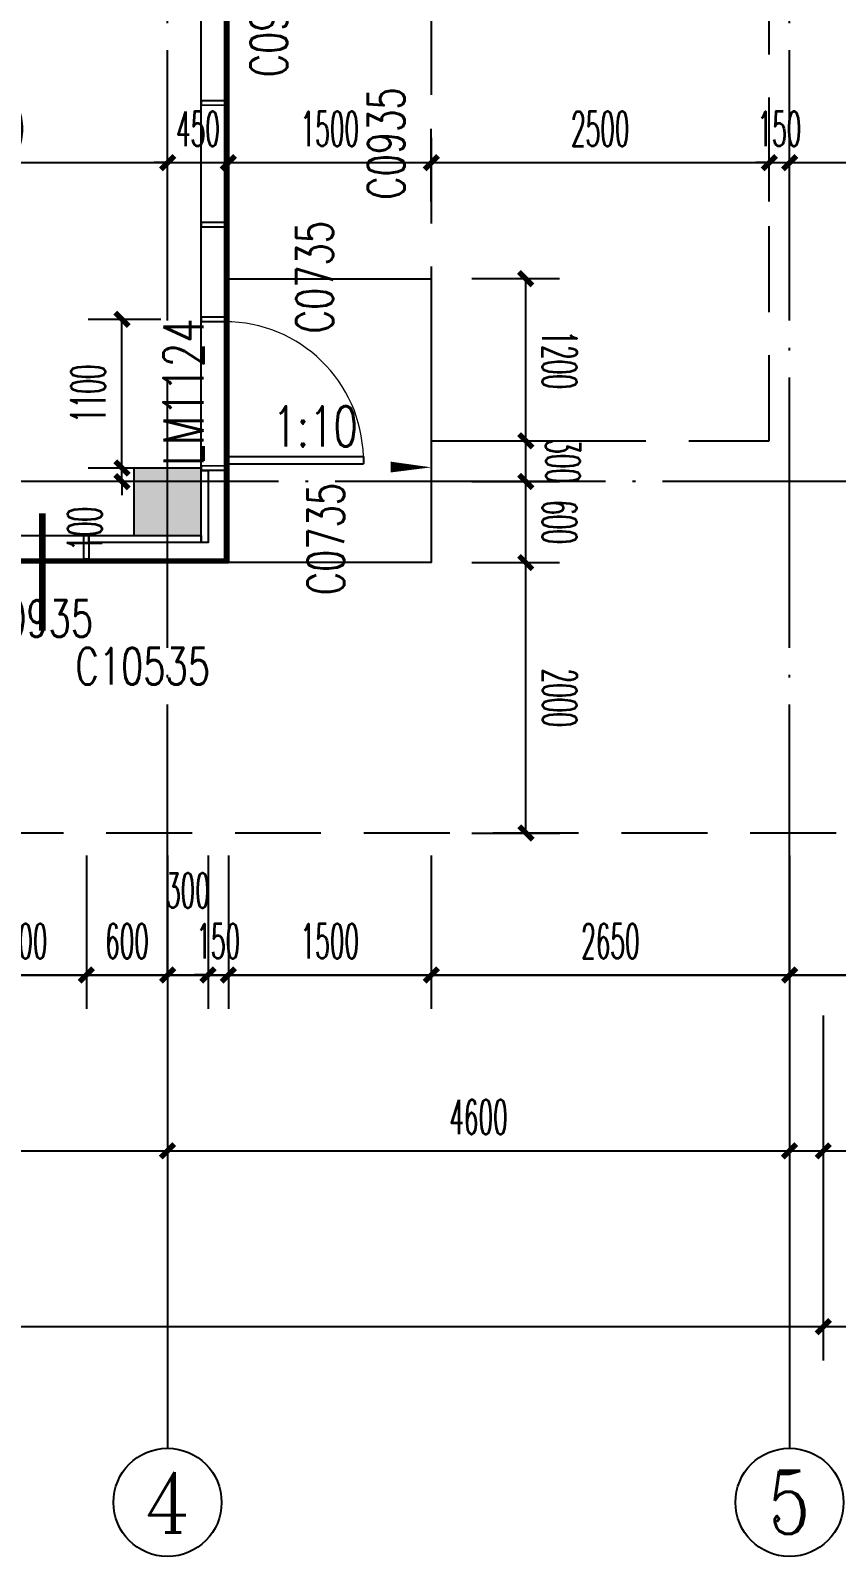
# Model space of a CAD drawing. Header units: millimetres. Extents: x -13830 to 215738, y -24143 to 193994.
# Drawn here: x 19514 to 25474, y 77049 to 88334 of the extents above; entities that cross this region are included whole.
import ezdxf
from ezdxf.enums import TextEntityAlignment as Align

# ---------------------------------------------------------------- set-up
doc = ezdxf.new("R2010")
doc.units = ezdxf.units.MM
doc.header["$LTSCALE"] = 100
doc.linetypes.add('DOTE', pattern=[2.42, 2, -0.2, 0.02, -0.2])
doc.linetypes.add('MCST GF$0$Club House GF$0$Club House GF$0$DASHED2', pattern=[9.525, 6.35, -3.175])
doc.layers.get('0').update_dxf_attribs({"linetype": 'CONTINUOUS'})
doc.layers.get('DEFPOINTS').update_dxf_attribs({"linetype": 'CONTINUOUS'})
for name, color, linetype in [('A-Drain-Well', 201, 'CONTINUOUS'), ('AXIS', 3, 'CONTINUOUS'), ('AXIS_TEXT', 7, 'CONTINUOUS'), ('COLUMN', 9, 'CONTINUOUS'), ('CURTWALL', 4, 'CONTINUOUS'), ('DIM_IDEN', 3, 'CONTINUOUS'), ('DIM_SYMB', 3, 'CONTINUOUS'), ('DOTE', 8, 'CONTINUOUS'), ('MCST 2F$0$A-_WIND----_E-', 4, 'CONTINUOUS'), ('MCST GF$0$A-_FNSH----_E-', 9, 'CONTINUOUS'), ('PUB_DIM', 3, 'CONTINUOUS'), ('PUB_HATCH', 8, 'CONTINUOUS'), ('PUB_TEXT', 7, 'CONTINUOUS'), ('RAIL', 163, 'CONTINUOUS'), ('WINDOW', 4, 'CONTINUOUS'), ('WINDOW_TEXT', 7, 'CONTINUOUS')]:
    doc.layers.add(name, color=color, linetype=linetype)
doc.styles.add('_TCH_AXIS', font='COMPLEX', dxfattribs={"bigfont": 'GBCBIG'})
doc.styles.add('_TCH_DIM', font='SIMPLEX', dxfattribs={"bigfont": 'GBCBIG'})
doc.styles.add('_TCH_WINDOW', font='SIMPLEX', dxfattribs={"height": 3.5, "bigfont": 'GBCBIG'})
doc.styles.add('COMPLEX', font='COMPLEX')
doc.styles.add('DIM_FONT_T3', font='SIMPLEX', dxfattribs={"width": 0.494118, "bigfont": 'GBCBIG'})
doc.dimstyles.new('_TCH_ARCH&&100', dxfattribs={"dimtxt": 255, "dimasz": 100, "dimexe": 250, "dimexo": 300, "dimgap": 122.5, "dimtad": 1, "dimdec": 0, "dimzin": 0, "dimdsep": 46, "dimtxsty": 'DIM_FONT_T3', "dimblk": 'ARCHTICK', "dimcen": 0.09, "dimclrt": 7, "dimazin": 0, "dimtfac": 1, "dimtdec": 0, "dimtix": 1, "dimtmove": 2, "dimatfit": 3, "dimldrblk": 'ARCHTICK', "dimfxl": 1, "dimtolj": 1, "dimtzin": 0, "dimarcsym": 0})

# ---------------------------------------------------------------- blocks, each defined once
blk = doc.blocks.new('_AXISO')
blk.add_circle((0, 0), 0.5)
at = {"layer": 'AXIS_TEXT', "style": 'COMPLEX', "width": 1.041667}
blk.add_attdef('A', text='', height=0.56, dxfattribs=at).set_placement((-0.25, -0.28), (0.25, -0.28), align=Align.FIT)
blk = doc.blocks.new('_ArchTick')
at = {"color": 0, "linetype": 'ByBlock', "const_width": 0.4}
blk.add_lwpolyline([(-0.5, -0.5), (0.5, 0.5)], dxfattribs=at)
blk = doc.blocks.new('*D1024')
at = {"layer": 'AXIS', "color": 0, "lineweight": -2, "transparency": 16777216}
for p, q in [((-450, -3900), (-450, -6450)), ((19400, -3900), (19400, -6450)), ((-450, -6200), (19400, -6200))]:
    blk.add_line(p, q, dxfattribs=at)
at = {"layer": 'DEFPOINTS', "color": 0, "transparency": 16777216}
for p in [(-450, -3600), (19400, -3600), (19400, -6200)]:
    blk.add_point(p, dxfattribs=at)
at = {"layer": 'AXIS', "color": 0, "lineweight": -2, "transparency": 16777216, "xscale": 100, "yscale": 100, "zscale": 100, "rotation": 180}
blk.add_blockref('_ArchTick', (-450, -6200), dxfattribs=at)
at = {"layer": 'AXIS', "color": 0, "lineweight": -2, "transparency": 16777216, "xscale": 100, "yscale": 100, "zscale": 100}
blk.add_blockref('_ArchTick', (19400, -6200), dxfattribs=at)
at = {"layer": 'AXIS', "color": 7, "transparency": 16777216, "insert": (9475, -5950), "char_height": 255, "attachment_point": 5, "style": 'DIM_FONT_T3'}
blk.add_mtext('\\A1;19850', dxfattribs=at)
blk = doc.blocks.new('*D1027')
at = {"layer": 'AXIS', "color": 0, "lineweight": -2, "transparency": 16777216}
for p, q in [((9200, -3900), (9200, -5150)), ((14550, -3900), (14550, -5150)), ((9200, -4900), (14550, -4900))]:
    blk.add_line(p, q, dxfattribs=at)
at = {"layer": 'DEFPOINTS', "color": 0, "transparency": 16777216}
for p in [(9200, -3600), (14550, -3600), (14550, -4900)]:
    blk.add_point(p, dxfattribs=at)
at = {"layer": 'AXIS', "color": 0, "lineweight": -2, "transparency": 16777216, "xscale": 100, "yscale": 100, "zscale": 100, "rotation": 180}
blk.add_blockref('_ArchTick', (9200, -4900), dxfattribs=at)
at = {"layer": 'AXIS', "color": 0, "lineweight": -2, "transparency": 16777216, "xscale": 100, "yscale": 100, "zscale": 100}
blk.add_blockref('_ArchTick', (14550, -4900), dxfattribs=at)
at = {"layer": 'AXIS', "color": 7, "transparency": 16777216, "insert": (11875, -4650), "char_height": 255, "attachment_point": 5, "style": 'DIM_FONT_T3'}
blk.add_mtext('\\A1;5350', dxfattribs=at)
blk = doc.blocks.new('*D1028')
at = {"layer": 'AXIS', "color": 0, "lineweight": -2, "transparency": 16777216}
for p, q in [((14550, -3900), (14550, -5150)), ((19150, -3900), (19150, -5150)), ((14550, -4900), (19150, -4900))]:
    blk.add_line(p, q, dxfattribs=at)
at = {"layer": 'DEFPOINTS', "color": 0, "transparency": 16777216}
for p in [(14550, -3600), (19150, -3600), (19150, -4900)]:
    blk.add_point(p, dxfattribs=at)
at = {"layer": 'AXIS', "color": 0, "lineweight": -2, "transparency": 16777216, "xscale": 100, "yscale": 100, "zscale": 100, "rotation": 180}
blk.add_blockref('_ArchTick', (14550, -4900), dxfattribs=at)
at = {"layer": 'AXIS', "color": 0, "lineweight": -2, "transparency": 16777216, "xscale": 100, "yscale": 100, "zscale": 100}
blk.add_blockref('_ArchTick', (19150, -4900), dxfattribs=at)
at = {"layer": 'AXIS', "color": 7, "transparency": 16777216, "insert": (16850, -4650), "char_height": 255, "attachment_point": 5, "style": 'DIM_FONT_T3'}
blk.add_mtext('\\A1;4600', dxfattribs=at)
blk = doc.blocks.new('*D1029')
at = {"layer": 'AXIS', "color": 0, "lineweight": -2, "transparency": 16777216}
for p, q in [((19150, -3900), (19150, -5150)), ((19400, -3900), (19400, -5150)), ((19150, -4900), (19400, -4900))]:
    blk.add_line(p, q, dxfattribs=at)
at = {"layer": 'DEFPOINTS', "color": 0, "transparency": 16777216}
for p in [(19150, -3600), (19400, -3600), (19400, -4900)]:
    blk.add_point(p, dxfattribs=at)
at = {"layer": 'AXIS', "color": 0, "lineweight": -2, "transparency": 16777216, "xscale": 100, "yscale": 100, "zscale": 100, "rotation": 180}
blk.add_blockref('_ArchTick', (19150, -4900), dxfattribs=at)
at = {"layer": 'AXIS', "color": 0, "lineweight": -2, "transparency": 16777216, "xscale": 100, "yscale": 100, "zscale": 100}
blk.add_blockref('_ArchTick', (19400, -4900), dxfattribs=at)
at = {"layer": 'AXIS', "color": 7, "transparency": 16777216, "insert": (19770, -4625), "char_height": 255, "attachment_point": 5, "style": 'DIM_FONT_T3'}
blk.add_mtext('\\A1;250', dxfattribs=at)
blk = doc.blocks.new('MCST 2F$0$ELDERLY CARE MULLION')
at = {"layer": 'MCST 2F$0$A-_WIND----_E-'}
blk.add_lwpolyline([(155290, -76416), (155378, -76568), (155408, -76550), (155321, -76399)], close=True, dxfattribs=at)
blk = doc.blocks.new('一层幕墙')
at = {"layer": 'MCST 2F$0$A-_WIND----_E-', "color": 8}
for points in [[(20264, 10410), (20264, 14975), (-486, 14975), (-486, -475), (6514, -475)], [(20239, 10410), (20239, 14950), (-461, 14950), (-461, -450), (6514, -450)]]:
    blk.add_lwpolyline(points, dxfattribs=at)
at = {"layer": 'MCST 2F$0$A-_WIND----_E-'}
blk.add_lwpolyline([(20252, 10410), (20252, 14962), (-473, 14962), (-473, -463), (6514, -463)], dxfattribs=at)
at = {"xscale": -1}
for p, rotation in [((-144284, 96870), 119.9999999999999), ((-96081, -144274), 209.9999999999999), ((-94981, -144274), 209.9999999999999), ((-94281, -144274), 209.9999999999999), ((-93381, -144274), 209.9999999999999)]:
    blk.add_blockref('MCST 2F$0$ELDERLY CARE MULLION', p, dxfattribs=dict(at, rotation=rotation))
blk = doc.blocks.new('_FZH')
blk.add_lwpolyline([(-0.5, -0.5), (0.5, -0.5), (0.5, 0.5), (-0.5, 0.5)], close=True)
at = {"layer": 'PUB_HATCH'}
blk.add_solid([(-0.5, -0.5), (0.5, -0.5), (-0.5, 0.5), (0.5, 0.5)], dxfattribs=at)
blk = doc.blocks.new('sfdsfsfdsdfs10')
at = {"layer": 'COLUMN', "color": 3, "xscale": 500, "yscale": 500, "zscale": 500, "rotation": 270}
blk.add_blockref('_FZH', (15200, 450), dxfattribs=at)
blk = doc.blocks.new('$DorLib2D$00000001')
for p, q in [((0.45, 0.975), (0.5, 0.975)), ((0.45, 0), (0.45, 0.975)), ((0.5, 0), (0.5, 0.975)), ((0.5, 0), (0.45, 0))]:
    blk.add_line(p, q)
at = {"lineweight": 13}
blk.add_arc((0.475, 0), 0.975, 91.4693, 180, dxfattribs=at)
blk = doc.blocks.new('*D449')
at = {"layer": 'DEFPOINTS', "color": 0, "transparency": 16777216}
for p in [(20190, 86198), (20777, 86198), (20777, 85098)]:
    blk.add_point(p, dxfattribs=at)
at = {"layer": 'PUB_DIM', "color": 0, "lineweight": -2, "transparency": 16777216}
for p, q in [((20477, 86198), (19940, 86198)), ((20190, 85098), (20190, 86198)), ((20477, 85098), (19940, 85098))]:
    blk.add_line(p, q, dxfattribs=at)
at = {"layer": 'PUB_DIM', "color": 0, "lineweight": -2, "transparency": 16777216, "xscale": 100, "yscale": 100, "zscale": 100}
for p, rotation in [((20190, 86198), 90), ((20190, 85098), 270)]:
    blk.add_blockref('_ArchTick', p, dxfattribs=dict(at, rotation=rotation))
at = {"layer": 'PUB_DIM', "color": 7, "transparency": 16777216, "insert": (19940, 85648), "char_height": 255, "attachment_point": 5, "rotation": 90, "style": 'DIM_FONT_T3'}
blk.add_mtext('\\A1;1100', dxfattribs=at)
blk = doc.blocks.new('*D450')
at = {"layer": 'DEFPOINTS', "color": 0, "transparency": 16777216}
for p in [(20190, 85098), (20777, 85098), (20777, 84998)]:
    blk.add_point(p, dxfattribs=at)
at = {"layer": 'PUB_DIM', "color": 0, "lineweight": -2, "transparency": 16777216}
for p, q in [((20477, 85098), (19940, 85098)), ((20190, 85098), (20190, 85198)), ((20190, 84998), (20190, 85098)), ((20477, 84998), (19940, 84998)), ((20190, 84998), (20190, 84898))]:
    blk.add_line(p, q, dxfattribs=at)
at = {"layer": 'PUB_DIM', "color": 0, "lineweight": -2, "transparency": 16777216, "xscale": 100, "yscale": 100, "zscale": 100}
for p, rotation in [((20190, 85098), 270), ((20190, 84998), 90)]:
    blk.add_blockref('_ArchTick', p, dxfattribs=dict(at, rotation=rotation))
at = {"layer": 'PUB_DIM', "color": 7, "transparency": 16777216, "insert": (19915, 84648), "char_height": 255, "attachment_point": 5, "rotation": 90, "style": 'DIM_FONT_T3'}
blk.add_mtext('\\A1;100', dxfattribs=at)
blk = doc.blocks.new('*D794')
at = {"layer": 'DEFPOINTS', "color": 0, "transparency": 16777216}
for p in [(22477, 86499), (23176, 86499), (22477, 85299)]:
    blk.add_point(p, dxfattribs=at)
at = {"layer": 'PUB_DIM', "color": 0, "lineweight": -2, "transparency": 16777216}
for p, q in [((22777, 86499), (23426, 86499)), ((23176, 85299), (23176, 86499)), ((22777, 85299), (23426, 85299))]:
    blk.add_line(p, q, dxfattribs=at)
at = {"layer": 'PUB_DIM', "color": 0, "lineweight": -2, "transparency": 16777216, "xscale": 100, "yscale": 100, "zscale": 100}
for p, rotation in [((23176, 86499), 90.00087196281478), ((23176, 85299), 270.0008719628148)]:
    blk.add_blockref('_ArchTick', p, dxfattribs=dict(at, rotation=rotation))
at = {"layer": 'PUB_DIM', "color": 7, "transparency": 16777216, "insert": (23426, 85899), "char_height": 255, "attachment_point": 5, "rotation": 270.0009, "style": 'DIM_FONT_T3'}
blk.add_mtext('\\A1;1200', dxfattribs=at)
blk = doc.blocks.new('*D795')
at = {"layer": 'DEFPOINTS', "color": 0, "transparency": 16777216}
for p in [(22477, 85299), (23176, 85299), (22477, 84999)]:
    blk.add_point(p, dxfattribs=at)
at = {"layer": 'PUB_DIM', "color": 0, "lineweight": -2, "transparency": 16777216}
for p, q in [((22777, 85299), (23426, 85299)), ((23176, 84999), (23176, 85299)), ((22777, 84999), (23426, 84999))]:
    blk.add_line(p, q, dxfattribs=at)
at = {"layer": 'PUB_DIM', "color": 0, "lineweight": -2, "transparency": 16777216, "xscale": 100, "yscale": 100, "zscale": 100}
for p, rotation in [((23176, 85299), 90.00087196281498), ((23176, 84999), 270.000871962815)]:
    blk.add_blockref('_ArchTick', p, dxfattribs=dict(at, rotation=rotation))
at = {"layer": 'PUB_DIM', "color": 7, "transparency": 16777216, "insert": (23451, 85149), "char_height": 255, "attachment_point": 5, "rotation": 270.0009, "style": 'DIM_FONT_T3'}
blk.add_mtext('\\A1;300', dxfattribs=at)
blk = doc.blocks.new('*D796')
at = {"layer": 'DEFPOINTS', "color": 0, "transparency": 16777216}
for p in [(22477, 84999), (23176, 84999), (22477, 84399)]:
    blk.add_point(p, dxfattribs=at)
at = {"layer": 'PUB_DIM', "color": 0, "lineweight": -2, "transparency": 16777216}
for p, q in [((22777, 84999), (23426, 84999)), ((23176, 84399), (23176, 84999)), ((22777, 84399), (23426, 84399))]:
    blk.add_line(p, q, dxfattribs=at)
at = {"layer": 'PUB_DIM', "color": 0, "lineweight": -2, "transparency": 16777216, "xscale": 100, "yscale": 100, "zscale": 100}
for p, rotation in [((23176, 84999), 90.00087196281478), ((23176, 84399), 270.0008719628148)]:
    blk.add_blockref('_ArchTick', p, dxfattribs=dict(at, rotation=rotation))
at = {"layer": 'PUB_DIM', "color": 7, "transparency": 16777216, "insert": (23426, 84699), "char_height": 255, "attachment_point": 5, "rotation": 270.0009, "style": 'DIM_FONT_T3'}
blk.add_mtext('\\A1;600', dxfattribs=at)
blk = doc.blocks.new('*D797')
at = {"layer": 'DEFPOINTS', "color": 0, "transparency": 16777216}
for p in [(22477, 84399), (23176, 84399), (22477, 82399)]:
    blk.add_point(p, dxfattribs=at)
at = {"layer": 'PUB_DIM', "color": 0, "lineweight": -2, "transparency": 16777216}
for p, q in [((22777, 84399), (23426, 84399)), ((23177, 82399), (23176, 84399)), ((22777, 82399), (23427, 82399))]:
    blk.add_line(p, q, dxfattribs=at)
at = {"layer": 'PUB_DIM', "color": 0, "lineweight": -2, "transparency": 16777216, "xscale": 100, "yscale": 100, "zscale": 100}
for p, rotation in [((23176, 84399), 90.00087196281487), ((23177, 82399), 270.0008719628149)]:
    blk.add_blockref('_ArchTick', p, dxfattribs=dict(at, rotation=rotation))
at = {"layer": 'PUB_DIM', "color": 7, "transparency": 16777216, "insert": (23427, 83399), "char_height": 255, "attachment_point": 5, "rotation": 270.0009, "style": 'DIM_FONT_T3'}
blk.add_mtext('\\A1;2000', dxfattribs=at)
blk = doc.blocks.new('*D992')
at = {"layer": 'DEFPOINTS', "color": 0, "transparency": 16777216}
for p in [(19027, 82532), (19927, 82532), (19927, 81349)]:
    blk.add_point(p, dxfattribs=at)
at = {"layer": 'PUB_DIM', "color": 0, "lineweight": -2, "transparency": 16777216}
for p, q in [((19027, 82232), (19027, 81099)), ((19927, 82232), (19927, 81099)), ((19027, 81349), (19927, 81349))]:
    blk.add_line(p, q, dxfattribs=at)
at = {"layer": 'PUB_DIM', "color": 0, "lineweight": -2, "transparency": 16777216, "xscale": 100, "yscale": 100, "zscale": 100, "rotation": 180}
blk.add_blockref('_ArchTick', (19027, 81349), dxfattribs=at)
at = {"layer": 'PUB_DIM', "color": 0, "lineweight": -2, "transparency": 16777216, "xscale": 100, "yscale": 100, "zscale": 100}
blk.add_blockref('_ArchTick', (19927, 81349), dxfattribs=at)
at = {"layer": 'PUB_DIM', "color": 7, "transparency": 16777216, "insert": (19477, 81599), "char_height": 255, "attachment_point": 5, "style": 'DIM_FONT_T3'}
blk.add_mtext('\\A1;900', dxfattribs=at)
blk = doc.blocks.new('*D993')
at = {"layer": 'DEFPOINTS', "color": 0, "transparency": 16777216}
for p in [(19927, 82532), (20527, 82532), (20527, 81349)]:
    blk.add_point(p, dxfattribs=at)
at = {"layer": 'PUB_DIM', "color": 0, "lineweight": -2, "transparency": 16777216}
for p, q in [((19927, 82232), (19927, 81099)), ((20527, 82232), (20527, 81099)), ((19927, 81349), (20527, 81349))]:
    blk.add_line(p, q, dxfattribs=at)
at = {"layer": 'PUB_DIM', "color": 0, "lineweight": -2, "transparency": 16777216, "xscale": 100, "yscale": 100, "zscale": 100, "rotation": 180}
blk.add_blockref('_ArchTick', (19927, 81349), dxfattribs=at)
at = {"layer": 'PUB_DIM', "color": 0, "lineweight": -2, "transparency": 16777216, "xscale": 100, "yscale": 100, "zscale": 100}
blk.add_blockref('_ArchTick', (20527, 81349), dxfattribs=at)
at = {"layer": 'PUB_DIM', "color": 7, "transparency": 16777216, "insert": (20227, 81599), "char_height": 255, "attachment_point": 5, "style": 'DIM_FONT_T3'}
blk.add_mtext('\\A1;600', dxfattribs=at)
blk = doc.blocks.new('*D994')
at = {"layer": 'DEFPOINTS', "color": 0, "transparency": 16777216}
for p in [(20527, 82532), (20827, 82532), (20827, 81349)]:
    blk.add_point(p, dxfattribs=at)
at = {"layer": 'PUB_DIM', "color": 0, "lineweight": -2, "transparency": 16777216}
for p, q in [((20527, 82232), (20527, 81099)), ((20827, 82232), (20827, 81099)), ((20527, 81349), (20827, 81349))]:
    blk.add_line(p, q, dxfattribs=at)
at = {"layer": 'PUB_DIM', "color": 0, "lineweight": -2, "transparency": 16777216, "xscale": 100, "yscale": 100, "zscale": 100, "rotation": 180}
blk.add_blockref('_ArchTick', (20527, 81349), dxfattribs=at)
at = {"layer": 'PUB_DIM', "color": 0, "lineweight": -2, "transparency": 16777216, "xscale": 100, "yscale": 100, "zscale": 100}
blk.add_blockref('_ArchTick', (20827, 81349), dxfattribs=at)
at = {"layer": 'PUB_DIM', "color": 7, "transparency": 16777216, "insert": (20677, 81974), "char_height": 255, "attachment_point": 5, "style": 'DIM_FONT_T3'}
blk.add_mtext('\\A1;300', dxfattribs=at)
blk = doc.blocks.new('*D995')
at = {"layer": 'DEFPOINTS', "color": 0, "transparency": 16777216}
for p in [(20827, 82532), (20977, 82532), (20977, 81349)]:
    blk.add_point(p, dxfattribs=at)
at = {"layer": 'PUB_DIM', "color": 0, "lineweight": -2, "transparency": 16777216}
for p, q in [((20827, 82232), (20827, 81099)), ((20977, 82232), (20977, 81099)), ((20827, 81349), (20727, 81349)), ((20827, 81349), (20977, 81349)), ((20977, 81349), (21077, 81349))]:
    blk.add_line(p, q, dxfattribs=at)
at = {"layer": 'PUB_DIM', "color": 0, "lineweight": -2, "transparency": 16777216, "xscale": 100, "yscale": 100, "zscale": 100}
blk.add_blockref('_ArchTick', (20827, 81349), dxfattribs=at)
at = {"layer": 'PUB_DIM', "color": 0, "lineweight": -2, "transparency": 16777216, "xscale": 100, "yscale": 100, "zscale": 100, "rotation": 180}
blk.add_blockref('_ArchTick', (20977, 81349), dxfattribs=at)
at = {"layer": 'PUB_DIM', "color": 7, "transparency": 16777216, "insert": (20902, 81599), "char_height": 255, "attachment_point": 5, "style": 'DIM_FONT_T3'}
blk.add_mtext('\\A1;150', dxfattribs=at)
blk = doc.blocks.new('*D996')
at = {"layer": 'DEFPOINTS', "color": 0, "transparency": 16777216}
for p in [(20977, 82532), (22477, 82532), (22477, 81349)]:
    blk.add_point(p, dxfattribs=at)
at = {"layer": 'PUB_DIM', "color": 0, "lineweight": -2, "transparency": 16777216}
for p, q in [((20977, 82232), (20977, 81099)), ((22477, 82232), (22477, 81099)), ((20977, 81349), (22477, 81349))]:
    blk.add_line(p, q, dxfattribs=at)
at = {"layer": 'PUB_DIM', "color": 0, "lineweight": -2, "transparency": 16777216, "xscale": 100, "yscale": 100, "zscale": 100, "rotation": 180}
blk.add_blockref('_ArchTick', (20977, 81349), dxfattribs=at)
at = {"layer": 'PUB_DIM', "color": 0, "lineweight": -2, "transparency": 16777216, "xscale": 100, "yscale": 100, "zscale": 100}
blk.add_blockref('_ArchTick', (22477, 81349), dxfattribs=at)
at = {"layer": 'PUB_DIM', "color": 7, "transparency": 16777216, "insert": (21727, 81599), "char_height": 255, "attachment_point": 5, "style": 'DIM_FONT_T3'}
blk.add_mtext('\\A1;1500', dxfattribs=at)
blk = doc.blocks.new('*D997')
at = {"layer": 'DEFPOINTS', "color": 0, "transparency": 16777216}
for p in [(22477, 82532), (25127, 82532), (25127, 81349)]:
    blk.add_point(p, dxfattribs=at)
at = {"layer": 'PUB_DIM', "color": 0, "lineweight": -2, "transparency": 16777216}
for p, q in [((22477, 82232), (22477, 81099)), ((25127, 82232), (25127, 81099)), ((22477, 81349), (25127, 81349))]:
    blk.add_line(p, q, dxfattribs=at)
at = {"layer": 'PUB_DIM', "color": 0, "lineweight": -2, "transparency": 16777216, "xscale": 100, "yscale": 100, "zscale": 100, "rotation": 180}
blk.add_blockref('_ArchTick', (22477, 81349), dxfattribs=at)
at = {"layer": 'PUB_DIM', "color": 0, "lineweight": -2, "transparency": 16777216, "xscale": 100, "yscale": 100, "zscale": 100}
blk.add_blockref('_ArchTick', (25127, 81349), dxfattribs=at)
at = {"layer": 'PUB_DIM', "color": 7, "transparency": 16777216, "insert": (23802, 81599), "char_height": 255, "attachment_point": 5, "style": 'DIM_FONT_T3'}
blk.add_mtext('\\A1;2650', dxfattribs=at)
blk = doc.blocks.new('*D998')
at = {"layer": 'DEFPOINTS', "color": 0, "transparency": 16777216}
for p in [(25127, 82532), (27377, 82532), (27377, 81349)]:
    blk.add_point(p, dxfattribs=at)
at = {"layer": 'PUB_DIM', "color": 0, "lineweight": -2, "transparency": 16777216}
for p, q in [((25127, 82232), (25127, 81099)), ((27377, 82232), (27377, 81099)), ((25127, 81349), (27377, 81349))]:
    blk.add_line(p, q, dxfattribs=at)
at = {"layer": 'PUB_DIM', "color": 0, "lineweight": -2, "transparency": 16777216, "xscale": 100, "yscale": 100, "zscale": 100, "rotation": 180}
blk.add_blockref('_ArchTick', (25127, 81349), dxfattribs=at)
at = {"layer": 'PUB_DIM', "color": 0, "lineweight": -2, "transparency": 16777216, "xscale": 100, "yscale": 100, "zscale": 100}
blk.add_blockref('_ArchTick', (27377, 81349), dxfattribs=at)
at = {"layer": 'PUB_DIM', "color": 7, "transparency": 16777216, "insert": (26252, 81599), "char_height": 255, "attachment_point": 5, "style": 'DIM_FONT_T3'}
blk.add_mtext('\\A1;2250', dxfattribs=at)
blk = doc.blocks.new('*D1017')
at = {"layer": 'DEFPOINTS', "color": 0, "transparency": 16777216}
for p in [(20527, 87357), (17976, 86769), (20527, 86769)]:
    blk.add_point(p, dxfattribs=at)
at = {"layer": 'PUB_DIM', "color": 0, "lineweight": -2, "transparency": 16777216}
for p, q in [((17976, 87069), (17976, 87607)), ((20527, 87069), (20527, 87607)), ((17976, 87357), (20527, 87357))]:
    blk.add_line(p, q, dxfattribs=at)
at = {"layer": 'PUB_DIM', "color": 0, "lineweight": -2, "transparency": 16777216, "xscale": 100, "yscale": 100, "zscale": 100, "rotation": 180}
blk.add_blockref('_ArchTick', (17976, 87357), dxfattribs=at)
at = {"layer": 'PUB_DIM', "color": 0, "lineweight": -2, "transparency": 16777216, "xscale": 100, "yscale": 100, "zscale": 100}
blk.add_blockref('_ArchTick', (20527, 87357), dxfattribs=at)
at = {"layer": 'PUB_DIM', "color": 7, "transparency": 16777216, "insert": (19251, 87607), "char_height": 255, "attachment_point": 5, "style": 'DIM_FONT_T3'}
blk.add_mtext('\\A1;2550', dxfattribs=at)
blk = doc.blocks.new('*D1018')
at = {"layer": 'DEFPOINTS', "color": 0, "transparency": 16777216}
for p in [(20977, 87357), (20527, 86769), (20977, 86769)]:
    blk.add_point(p, dxfattribs=at)
at = {"layer": 'PUB_DIM', "color": 0, "lineweight": -2, "transparency": 16777216}
for p, q in [((20527, 87069), (20527, 87607)), ((20977, 87069), (20977, 87607)), ((20527, 87357), (20427, 87357)), ((20527, 87357), (20977, 87357)), ((20977, 87357), (21077, 87357))]:
    blk.add_line(p, q, dxfattribs=at)
at = {"layer": 'PUB_DIM', "color": 0, "lineweight": -2, "transparency": 16777216, "xscale": 100, "yscale": 100, "zscale": 100}
blk.add_blockref('_ArchTick', (20527, 87357), dxfattribs=at)
at = {"layer": 'PUB_DIM', "color": 0, "lineweight": -2, "transparency": 16777216, "xscale": 100, "yscale": 100, "zscale": 100, "rotation": 180}
blk.add_blockref('_ArchTick', (20977, 87357), dxfattribs=at)
at = {"layer": 'PUB_DIM', "color": 7, "transparency": 16777216, "insert": (20752, 87607), "char_height": 255, "attachment_point": 5, "style": 'DIM_FONT_T3'}
blk.add_mtext('\\A1;450', dxfattribs=at)
blk = doc.blocks.new('*D1019')
at = {"layer": 'DEFPOINTS', "color": 0, "transparency": 16777216}
for p in [(22477, 87357), (20977, 86769), (22477, 86769)]:
    blk.add_point(p, dxfattribs=at)
at = {"layer": 'PUB_DIM', "color": 0, "lineweight": -2, "transparency": 16777216}
for p, q in [((20977, 87069), (20977, 87607)), ((22477, 87069), (22477, 87607)), ((20977, 87357), (22477, 87357))]:
    blk.add_line(p, q, dxfattribs=at)
at = {"layer": 'PUB_DIM', "color": 0, "lineweight": -2, "transparency": 16777216, "xscale": 100, "yscale": 100, "zscale": 100, "rotation": 180}
blk.add_blockref('_ArchTick', (20977, 87357), dxfattribs=at)
at = {"layer": 'PUB_DIM', "color": 0, "lineweight": -2, "transparency": 16777216, "xscale": 100, "yscale": 100, "zscale": 100}
blk.add_blockref('_ArchTick', (22477, 87357), dxfattribs=at)
at = {"layer": 'PUB_DIM', "color": 7, "transparency": 16777216, "insert": (21727, 87607), "char_height": 255, "attachment_point": 5, "style": 'DIM_FONT_T3'}
blk.add_mtext('\\A1;1500', dxfattribs=at)
blk = doc.blocks.new('*D1020')
at = {"layer": 'DEFPOINTS', "color": 0, "transparency": 16777216}
for p in [(24977, 87357), (22477, 86769), (24977, 86769)]:
    blk.add_point(p, dxfattribs=at)
at = {"layer": 'PUB_DIM', "color": 0, "lineweight": -2, "transparency": 16777216}
for p, q in [((22477, 87069), (22477, 87607)), ((24977, 87069), (24977, 87607)), ((22477, 87357), (24977, 87357))]:
    blk.add_line(p, q, dxfattribs=at)
at = {"layer": 'PUB_DIM', "color": 0, "lineweight": -2, "transparency": 16777216, "xscale": 100, "yscale": 100, "zscale": 100, "rotation": 180}
blk.add_blockref('_ArchTick', (22477, 87357), dxfattribs=at)
at = {"layer": 'PUB_DIM', "color": 0, "lineweight": -2, "transparency": 16777216, "xscale": 100, "yscale": 100, "zscale": 100}
blk.add_blockref('_ArchTick', (24977, 87357), dxfattribs=at)
at = {"layer": 'PUB_DIM', "color": 7, "transparency": 16777216, "insert": (23727, 87607), "char_height": 255, "attachment_point": 5, "style": 'DIM_FONT_T3'}
blk.add_mtext('\\A1;2500', dxfattribs=at)
blk = doc.blocks.new('*D1021')
at = {"layer": 'DEFPOINTS', "color": 0, "transparency": 16777216}
for p in [(25127, 87357), (24977, 86769), (25127, 86769)]:
    blk.add_point(p, dxfattribs=at)
at = {"layer": 'PUB_DIM', "color": 0, "lineweight": -2, "transparency": 16777216}
for p, q in [((24977, 87069), (24977, 87607)), ((25127, 87069), (25127, 87607)), ((24977, 87357), (24877, 87357)), ((24977, 87357), (25127, 87357)), ((25127, 87357), (25227, 87357))]:
    blk.add_line(p, q, dxfattribs=at)
at = {"layer": 'PUB_DIM', "color": 0, "lineweight": -2, "transparency": 16777216, "xscale": 100, "yscale": 100, "zscale": 100}
blk.add_blockref('_ArchTick', (24977, 87357), dxfattribs=at)
at = {"layer": 'PUB_DIM', "color": 0, "lineweight": -2, "transparency": 16777216, "xscale": 100, "yscale": 100, "zscale": 100, "rotation": 180}
blk.add_blockref('_ArchTick', (25127, 87357), dxfattribs=at)
at = {"layer": 'PUB_DIM', "color": 7, "transparency": 16777216, "insert": (25052, 87607), "char_height": 255, "attachment_point": 5, "style": 'DIM_FONT_T3'}
blk.add_mtext('\\A1;150', dxfattribs=at)
blk = doc.blocks.new('*D1022')
at = {"layer": 'DEFPOINTS', "color": 0, "transparency": 16777216}
for p in [(27377, 87357), (25127, 86769), (27377, 86769)]:
    blk.add_point(p, dxfattribs=at)
at = {"layer": 'PUB_DIM', "color": 0, "lineweight": -2, "transparency": 16777216}
for p, q in [((25127, 87069), (25127, 87607)), ((27377, 87069), (27377, 87607)), ((25127, 87357), (27377, 87357))]:
    blk.add_line(p, q, dxfattribs=at)
at = {"layer": 'PUB_DIM', "color": 0, "lineweight": -2, "transparency": 16777216, "xscale": 100, "yscale": 100, "zscale": 100, "rotation": 180}
blk.add_blockref('_ArchTick', (25127, 87357), dxfattribs=at)
at = {"layer": 'PUB_DIM', "color": 0, "lineweight": -2, "transparency": 16777216, "xscale": 100, "yscale": 100, "zscale": 100}
blk.add_blockref('_ArchTick', (27377, 87357), dxfattribs=at)
at = {"layer": 'PUB_DIM', "color": 7, "transparency": 16777216, "insert": (26252, 87607), "char_height": 255, "attachment_point": 5, "style": 'DIM_FONT_T3'}
blk.add_mtext('\\A1;2250', dxfattribs=at)
blk = doc.blocks.new('dsffsfddf')
at = {"layer": 'AXIS'}
for p, q in [((14550, -3600), (14550, -7100)), ((19150, -3600), (19150, -7100))]:
    blk.add_line(p, q, dxfattribs=at)
at = {"layer": 'DOTE', "linetype": 'DOTE', "ltscale": 10}
for p, q in [((14550, -3600), (14550, 31000)), ((19150, -3600), (19150, 31000)), ((25050, 50), (-1850, 50))]:
    blk.add_line(p, q, dxfattribs=at)
at = {"layer": 'AXIS'}
ref = blk.add_blockref('_AXISO', (14550, -7500), dxfattribs=dict(at, xscale=800, yscale=800, zscale=800))
ref.add_attrib('A', '4', dxfattribs={"layer": 'AXIS_TEXT', "height": 445.4, "style": '_TCH_AXIS'}).set_placement((14380.3, -7722.7), (14719.7, -7722.7), align=Align.FIT)
ref = blk.add_blockref('_AXISO', (19150, -7500), dxfattribs=dict(at, xscale=800, yscale=800, zscale=800))
ref.add_attrib('A', '5', dxfattribs={"layer": 'AXIS_TEXT', "height": 465.9, "style": '_TCH_AXIS'}).set_placement((18994.7, -7733), (19305.3, -7733), align=Align.FIT)
for p1, p2, distance, picture, middle in [((-450, -3600), (19400, -3600), -2600, '*D1024', (9475, -5950)), ((9200, -3600), (14550, -3600), -1300, '*D1027', (11875, -4650)), ((14550, -3600), (19150, -3600), -1300, '*D1028', (16850, -4650))]:
    dim = blk.add_aligned_dim(p1=p1, p2=p2, distance=distance, dimstyle='_TCH_ARCH&&100', dxfattribs=at)
    dim.commit()
    dim.dimension.update_dxf_attribs({"geometry": picture, "text_midpoint": middle})
dim = blk.add_linear_dim(base=(19400, -4900), p1=(19150, -3600), p2=(19400, -3600), angle=0, dimstyle='_TCH_ARCH&&100', dxfattribs=at)
dim.commit()
dim.dimension.update_dxf_attribs({"geometry": '*D1029', "text_midpoint": (19770, -4625), "dimtype": 161})
blk = doc.blocks.new('DFSFDSFSF')
at = {"layer": 'CURTWALL'}
blk.add_lwpolyline([(19450, 12650), (19450, 5650), (4000, 5650), (4000, 26400), (7300, 26400)], dxfattribs=at)
at = {"layer": 'DEFPOINTS'}
for points in [[(0, 0), (32400, 0), (32400, 39800), (0, 39800)], [(0, 0), (32400, 0), (32400, 39800), (0, 39800)], [(1300, 1300), (31100, 1300), (31100, 38500), (1300, 38500)], [(2600, 2600), (29800, 2600), (29800, 37200), (2600, 37200)]]:
    blk.add_lwpolyline(points, close=True, dxfattribs=at)
at = {"layer": 'DIM_IDEN', "const_width": 50}
blk.add_lwpolyline([(18074, 6014), (18074, 5146)], dxfattribs=at)
at = {"layer": 'DIM_SYMB'}
blk.add_lwpolyline([(19450, 6366, 0, 0, 0), (20950, 6355, 0, 80, 0), (20650, 6357, 0, 0, 0)], format="xyseb", dxfattribs=at)
at = {"layer": 'MCST GF$0$A-_FNSH----_E-', "linetype": 'MCST GF$0$Club House GF$0$Club House GF$0$DASHED2'}
blk.add_lwpolyline([(23750, 19400), (25850, 19400), (25850, 3650), (16490, 3650), (16490, 5650)], dxfattribs=at)
blk.add_lwpolyline([(20950, 6550), (23450, 6550), (23450, 11650), (20950, 11650)], close=True, dxfattribs=at)
at = {"layer": 'RAIL'}
blk.add_lwpolyline([(8565, 26200), (4200, 26200), (4200, 5850), (19250, 5850), (19250, 12650)], dxfattribs=at)
blk.add_lwpolyline([(19450, 7750), (20950, 7750), (20950, 5650), (19450, 5650)], close=True, dxfattribs=at)
at = {"layer": 'WINDOW'}
for points in [[(19250, 5800), (19250, 6332), (19300, 6332), (19300, 5800)], [(18417, 5850), (19250, 5850), (19250, 5800), (18417, 5800)]]:
    blk.add_lwpolyline(points, close=True, dxfattribs=at)
at = {"rotation": 90}
blk.add_blockref('一层幕墙', (18975, 6136), dxfattribs=at)
at = {"layer": 'A-Drain-Well'}
for name, p in [('dsffsfddf', (4450, 6200)), ('sfdsfsfdsdfs10', (3800, 5650))]:
    blk.add_blockref(name, p, dxfattribs=at)
at = {"layer": 'WINDOW'}
ref = blk.add_blockref('$DorLib2D$00000001', (19425, 6907), dxfattribs=dict(at, xscale=-1050, yscale=-1050, zscale=-1050, rotation=90))
ref.add_attrib('A', 'LM1124', (19267, 6367), dxfattribs={"layer": 'WINDOW_TEXT', "height": 297.5, "rotation": 90, "style": '_TCH_WINDOW', "width": 0.705882})
at = {"layer": 'PUB_TEXT', "style": '_TCH_DIM', "width": 0.705882}
blk.add_text('1:10', height=297.5, dxfattribs=at).set_placement((19777, 6509))

msp = doc.modelspace()

# ---------------------------------------------------------------- block references
at = {"layer": 'WINDOW'}
msp.add_blockref('DFSFDSFSF', (1526.6, 78748.5), dxfattribs=at)

# ---------------------------------------------------------------- next in the draw order: texts
at = {"layer": 'WINDOW_TEXT', "style": '_TCH_WINDOW', "width": 0.705882}
for s, p in [('C0935', (21412.3, 87988.1)), ('C0935', (22279.5, 87082.3)), ('C0735', (21750.7, 86094.4)), ('C0735', (21833.9, 84157))]:
    msp.add_text(s, height=272, rotation=90, dxfattribs=at).set_placement(p)
for s, p in [('M0935', (19121, 83848.8)), ('C10535', (19845.5, 83496.6))]:
    msp.add_text(s, height=272, dxfattribs=at).set_placement(p)

# ---------------------------------------------------------------- next in the draw order: dimensions: what is measured, and where the dimension line sits
at = {"layer": 'PUB_DIM'}
for p1, p2, distance, picture, middle in [((17976.2, 86768.5), (20526.6, 86768.5), 588.9, '*D1017', (19251.4, 87607.4)), ((20526.6, 86768.5), (20976.6, 86768.5), 588.9, '*D1018', (20751.6, 87607.4)), ((20976.6, 86768.5), (22476.6, 86768.5), 588.9, '*D1019', (21726.6, 87607.4)), ((22476.6, 86768.5), (24976.6, 86768.5), 588.9, '*D1020', (23726.6, 87607.4)), ((24976.6, 86768.5), (25126.6, 86768.5), 588.9, '*D1021', (25051.6, 87607.4)), ((25126.6, 86768.5), (27376.6, 86768.5), 588.9, '*D1022', (26251.6, 87607.4)), ((22476.6, 85298.5), (22476.6, 86498.5), -699.8, '*D794', (23426.5, 85898.5)), ((20776.6, 85098), (20776.6, 86198), 586.6, '*D449', (19940, 85648)), ((22476.7, 84398.6), (22476.6, 84998.5), -699.8, '*D796', (23426.5, 84698.6)), ((22476.7, 82398.5), (22476.7, 84398.6), -699.8, '*D797', (23426.5, 83398.6)), ((19026.6, 82531.7), (19926.6, 82531.7), -1183.2, '*D992', (19476.6, 81598.5)), ((19926.6, 82531.7), (20526.6, 82531.7), -1183.2, '*D993', (20226.6, 81598.5)), ((20826.6, 82531.7), (20976.6, 82531.7), -1183.2, '*D995', (20901.6, 81598.5)), ((20976.6, 82531.7), (22476.6, 82531.7), -1183.2, '*D996', (21726.6, 81598.5)), ((22476.6, 82531.7), (25126.6, 82531.7), -1183.2, '*D997', (23801.6, 81598.5)), ((25126.6, 82531.7), (27376.6, 82531.7), -1183.2, '*D998', (26251.6, 81598.5))]:
    dim = msp.add_aligned_dim(p1=p1, p2=p2, distance=distance, dimstyle='_TCH_ARCH&&100', dxfattribs=at)
    dim.commit()
    dim.dimension.update_dxf_attribs({"geometry": picture, "text_midpoint": middle})
for base, p1, p2, angle, picture, middle in [((23176.5, 85298.5), (22476.6, 84998.5), (22476.6, 85298.5), 90.00087, '*D795', (23451.5, 85148.6)), ((20190.0105361, 85098.0338378), (20776.6440156, 84997.5338378), (20776.6440156, 85098.0338378), 90, '*D450', (19915.0105361, 84647.5338378)), ((20826.6, 81348.5), (20526.6, 82531.7), (20826.6, 82531.7), 0, '*D994', (20676.6, 81973.5))]:
    dim = msp.add_linear_dim(base=base, p1=p1, p2=p2, angle=angle, dimstyle='_TCH_ARCH&&100', dxfattribs=at)
    dim.commit()
    dim.dimension.update_dxf_attribs({"geometry": picture, "text_midpoint": middle, "dimtype": 129})

doc.saveas('drawing.dxf')
